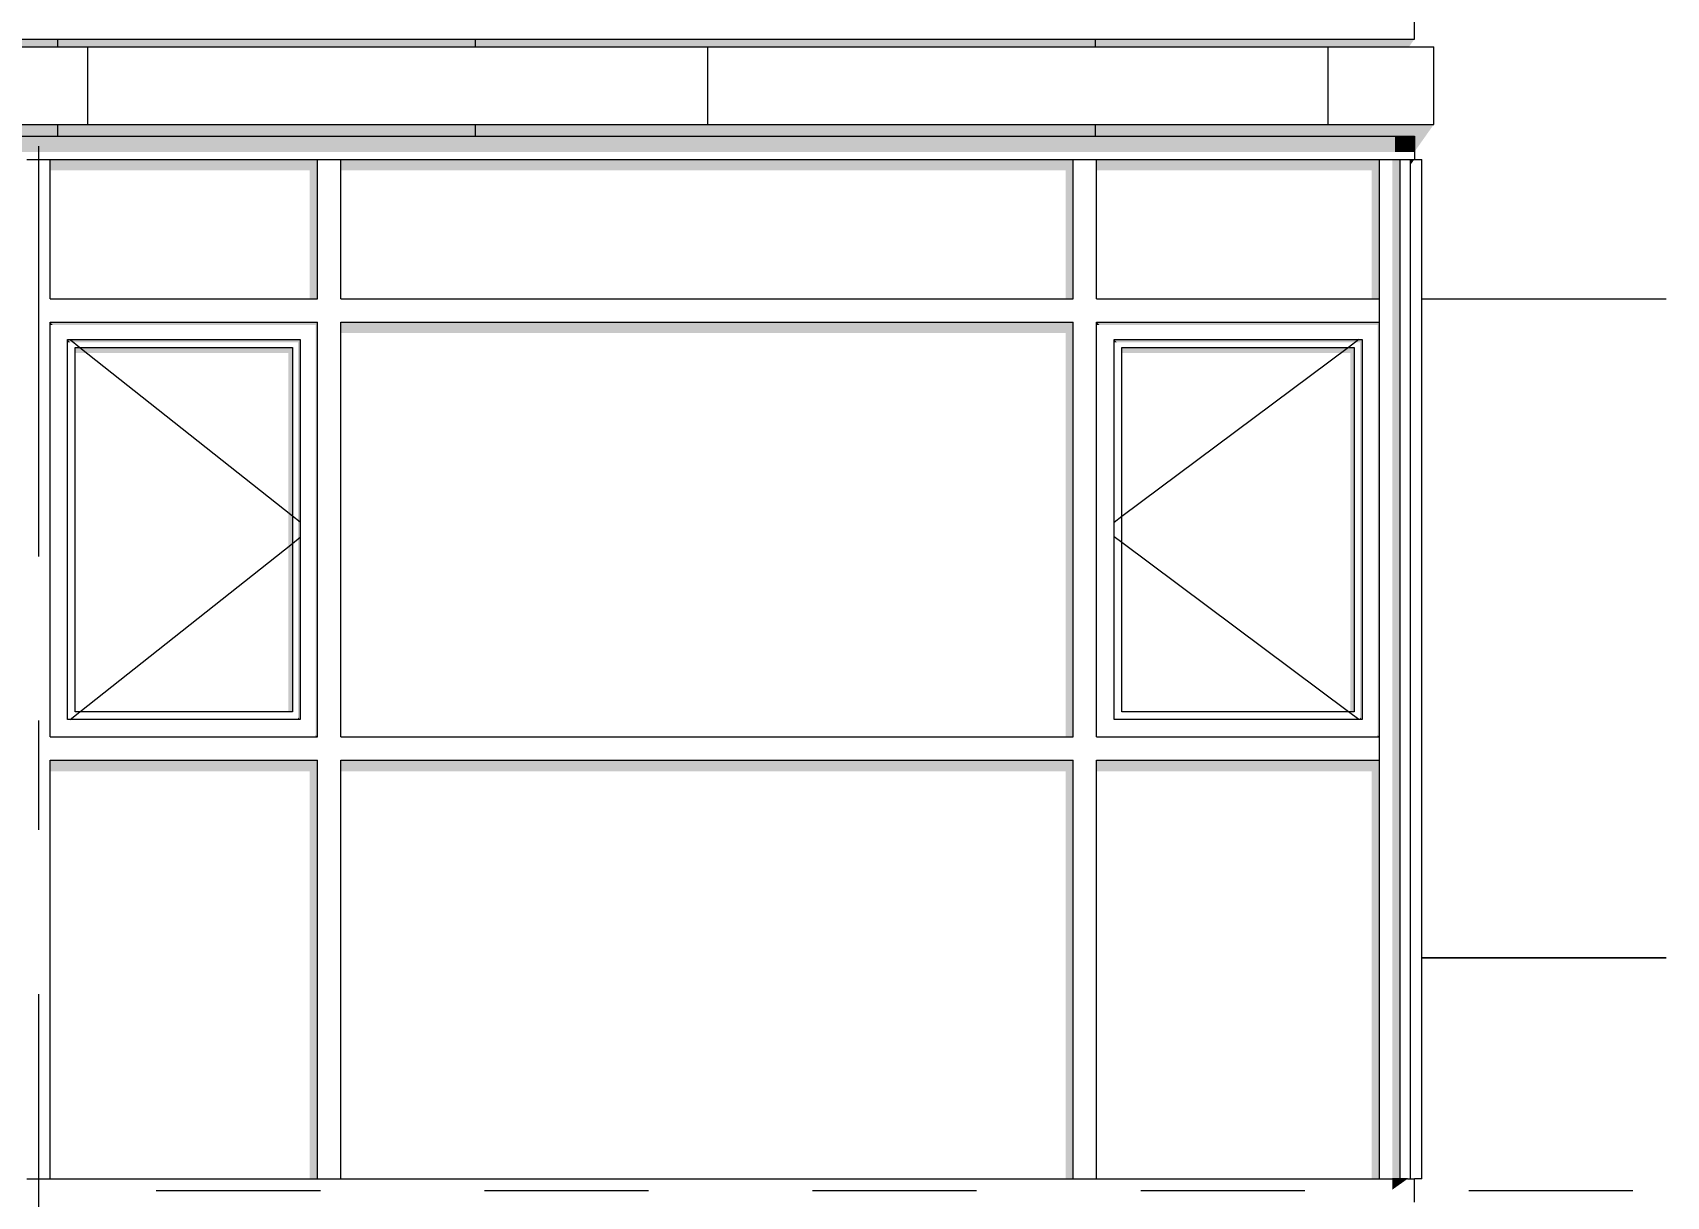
# Model space of a CAD drawing. Header units: millimetres. Extents: x 18162 to 7085488, y 72188 to 247925.
# Drawn here: x 5816994 to 5821209, y 112369 to 115371 of the extents above; entities that cross this region are included whole.
import ezdxf
from ezdxf.enums import TextEntityAlignment as Align

# ---------------------------------------------------------------- set-up
doc = ezdxf.new("R2010")
doc.units = ezdxf.units.MM
doc.header["$MEASUREMENT"] = 0
doc.linetypes.add('Dashed', pattern=[423.333333, 211.666667, -211.666667])
doc.linetypes.add('Double Dashed', pattern=[1093.611073, 529.166651, -211.666656, 141.111112, -211.666656])
for name, color, linetype in [('Finish - Wall', 7, 'Continuous'), ('Structural - Bearing', 7, 'Continuous'), ('Structural - Grid', 7, 'Continuous')]:
    doc.layers.add(name, color=color, linetype=linetype)
doc.styles.add('GENERATED_STYLE_3', font='', dxfattribs={"width": 0.8})
doc.styles.get('GENERATED_STYLE_3').set_extended_font_data('ISOCPEUR MON')
doc.dimstyles.new('GENERATED_STYLE__19', dxfattribs={"dimtxt": 440.00001, "dimasz": 228, "dimexe": 0.18, "dimexo": 31028.935828, "dimgap": 0, "dimtad": 1, "dimdec": 0, "dimzin": 0, "dimdsep": 46, "dimtxsty": 'GENERATED_STYLE_3', "dimblk": 'ARROWHEAD_2', "dimblk1": 'ARROWHEAD_2', "dimblk2": 'ARROWHEAD_2', "dimcen": 0.09, "dimclrd": 13, "dimclre": 13, "dimclrt": 13, "dimadec": 0, "dimazin": 0, "dimtfac": 1, "dimtdec": 4, "dimtmove": 0, "dimatfit": 3, "dimfxl": 1, "dimtolj": 1, "dimtzin": 0, "dimarcsym": 0})
doc.dimstyles.new('GENERATED_STYLE__20', dxfattribs={"dimtxt": 440.00001, "dimasz": 228, "dimexe": 0.18, "dimexo": 31229.618294, "dimgap": 0, "dimtad": 1, "dimdec": 0, "dimzin": 0, "dimdsep": 46, "dimtxsty": 'GENERATED_STYLE_3', "dimblk": 'ARROWHEAD_2', "dimblk1": 'ARROWHEAD_2', "dimblk2": 'ARROWHEAD_2', "dimcen": 0.09, "dimclrd": 13, "dimclre": 13, "dimclrt": 13, "dimadec": 0, "dimazin": 0, "dimtfac": 1, "dimtdec": 4, "dimtmove": 0, "dimatfit": 3, "dimfxl": 1, "dimtolj": 1, "dimtzin": 0, "dimarcsym": 0})

# ---------------------------------------------------------------- blocks, each defined once
blk = doc.blocks.new('*X2296', base_point=(5785635.3, 106384.1))
at = {"layer": 'Structural - Bearing', "color": 8, "linetype": 'Continuous', "lineweight": 13}
for p, q in [((5818135.3, 115354.1), (5818135.3, 115334.1)), ((5819735.3, 115354.1), (5819735.3, 115334.1))]:
    blk.add_line(p, q, dxfattribs=at)
blk = doc.blocks.new('*X2330', base_point=(5785635.3, 106384.1))
at = {"layer": 'Structural - Bearing', "color": 7, "linetype": 'Continuous', "lineweight": 9}
for p, q in [((5817135.3, 115334.1), (5817135.3, 115134.1)), ((5818735.3, 115334.1), (5818735.3, 115134.1)), ((5820335.3, 115334.1), (5820335.3, 115134.1))]:
    blk.add_line(p, q, dxfattribs=at)
blk = doc.blocks.new('*X2481', base_point=(5785635.3, 106384.1))
at = {"layer": 'Structural - Bearing', "color": 8, "linetype": 'Continuous', "lineweight": 13}
for p, q in [((5818135.3, 115134.1), (5818135.3, 115104.1)), ((5819735.3, 115134.1), (5819735.3, 115104.1)), ((5820578.3, 114684.1), (5820835.3, 114684.1)), ((5820835.3, 114684.1), (5821208.8, 114684.1)), ((5820578.3, 112984.1), (5820835.3, 112984.1)), ((5820835.3, 112984.1), (5820578.3, 112984.1)), ((5821208.8, 112984.1), (5820835.3, 112984.1)), ((5820835.3, 112984.1), (5821208.8, 112984.1))]:
    blk.add_line(p, q, dxfattribs=at)
blk = doc.blocks.new('*D2596', base_point=(5785635.3, 106384.1))
at = {"color": 13, "linetype": 'Continuous', "lineweight": 13}
for p, q in [((5838478.4, 112334.1), (5838478.4, 115134.1)), ((5838703.4, 112334.1), (5837187.8, 112334.1)), ((5838478.4, 112134.1), (5838478.4, 112334.1))]:
    blk.add_line(p, q, dxfattribs=at)
at = {"color": 12, "linetype": 'Continuous', "lineweight": 35}
for p, q in [((5838328.4, 112420.7), (5838628.4, 112247.5)), ((5838328.4, 112220.7), (5838628.4, 112047.5))]:
    blk.add_line(p, q, dxfattribs=at)
blk = doc.blocks.new('ARROWHEAD_2')
at = {"color": 0, "linetype": 'Continuous', "lineweight": 0}
for p, q in [((-0.378, -0.655), (0.378, 0.655)), ((0, 0), (-1, 0))]:
    blk.add_line(p, q, dxfattribs=at)
blk = doc.blocks.new('*D2597', base_point=(5785635.3, 106384.1))
at = {"color": 12, "linetype": 'Continuous', "lineweight": 35}
for p, q in [((5838328.4, 115220.7), (5838628.4, 115047.5)), ((5838328.4, 112420.7), (5838628.4, 112247.5))]:
    blk.add_line(p, q, dxfattribs=at)
at = {"color": 13, "linetype": 'Continuous', "lineweight": 13}
for p, q in [((5838703.4, 115134.1), (5837187.8, 115134.1)), ((5838478.4, 112334.1), (5838478.4, 115134.1))]:
    blk.add_line(p, q, dxfattribs=at)
at = {"color": 13, "lineweight": 13, "char_height": 440, "attachment_point": 7, "rotation": 90, "style": 'GENERATED_STYLE_3'}
for s, insert in [('\\A1;{\\pql;\\fISOCPEUR MON|b0|i0|c0|p0;\\W0.800000;2,800}', (5838605.9, 113549.6)), ('\\A1;{\\pql;\\fISOCPEUR MON|b0|i0|c0|p0;\\W0.800000;200}', (5838518.1, 112420.8))]:
    blk.add_mtext(s, dxfattribs=dict(at, insert=insert))
blk = doc.blocks.new('*D2598', base_point=(5785635.3, 106384.1))
at = {"color": 13, "linetype": 'Continuous', "lineweight": 13}
for p, q in [((5838478.4, 115334.1), (5838478.4, 118134.1)), ((5838703.4, 115334.1), (5837187.8, 115334.1)), ((5838478.4, 115134.1), (5838478.4, 115334.1)), ((5838703.4, 115134.1), (5837187.8, 115134.1))]:
    blk.add_line(p, q, dxfattribs=at)
at = {"color": 12, "linetype": 'Continuous', "lineweight": 35}
for p, q in [((5838328.4, 115420.7), (5838628.4, 115247.5)), ((5838328.4, 115220.7), (5838628.4, 115047.5))]:
    blk.add_line(p, q, dxfattribs=at)
blk = doc.blocks.new('*D2599', base_point=(5785635.3, 106384.1))
at = {"color": 12, "linetype": 'Continuous', "lineweight": 35}
for p, q in [((5838328.4, 118220.7), (5838628.4, 118047.5)), ((5838328.4, 115420.7), (5838628.4, 115247.5))]:
    blk.add_line(p, q, dxfattribs=at)
at = {"color": 13, "linetype": 'Continuous', "lineweight": 13}
for p, q in [((5838703.4, 118134.1), (5837187.8, 118134.1)), ((5838478.4, 115334.1), (5838478.4, 118134.1))]:
    blk.add_line(p, q, dxfattribs=at)
at = {"color": 13, "lineweight": 13, "char_height": 440, "attachment_point": 7, "rotation": 90, "style": 'GENERATED_STYLE_3'}
for s, insert in [('\\A1;{\\pql;\\fISOCPEUR MON|b0|i0|c0|p0;\\W0.800000;2,800}', (5838605.9, 116549.6)), ('\\A1;{\\pql;\\fISOCPEUR MON|b0|i0|c0|p0;\\W0.800000;200}', (5838518.1, 115420.8))]:
    blk.add_mtext(s, dxfattribs=dict(at, insert=insert))
blk = doc.blocks.new('Standard grid marker[376]_3', base_point=(5817008.8, 166384.1))
at = {"layer": 'Structural - Grid', "color": 13, "linetype": 'Double Dashed', "lineweight": 13, "ltscale": 2}
blk.add_line((5817008.8, 165384.1), (5817008.8, 100884.1), dxfattribs=at)
at = {"layer": 'Structural - Grid', "color": 13, "lineweight": 13, "style": 'GENERATED_STYLE_3'}
blk.add_attdef('AC_MarkerText_1', text='', height=500, rotation=360, dxfattribs=at).set_placement((5817008.8, 99534.1), align=Align.TOP_CENTER)

msp = doc.modelspace()

# ---------------------------------------------------------------- hatches: boundary and pattern name
at = {"layer": 'Finish - Wall', "linetype": 'Continuous', "lineweight": 0}
for points in [[(5816258.8, 115104.1), (5816258.8, 115063.4), (5817008.8, 115063.4), (5817008.8, 115104.1)], [(5817008.8, 115104.1), (5817008.8, 115063.4), (5817758.8, 115063.4), (5817758.8, 115104.1)], [(5817758.8, 115104.1), (5817758.8, 115063.4), (5819708.8, 115063.4), (5819708.8, 115104.1)], [(5820508.8, 115104.1), (5819708.8, 115104.1), (5819708.8, 115063.4), (5820508.8, 115063.4)], [(5820508.8, 115104.1), (5820508.8, 115063.4), (5820558.8, 115063.4), (5820558.8, 115104.1)], [(5817038.8, 115044.1), (5817038.8, 115015.8), (5817708.8, 115015.8), (5817708.8, 114684.1), (5817728.8, 114684.1), (5817728.8, 115044.1)], [(5819678.8, 115044.1), (5817788.8, 115044.1), (5817788.8, 115015.8), (5819658.8, 115015.8), (5819658.8, 114684.1), (5819678.8, 114684.1)], [(5819738.8, 115044.1), (5819738.8, 115015.8), (5820448.8, 115015.8), (5820448.8, 114684.1), (5820468.8, 114684.1), (5820468.8, 115044.1)], [(5820521.8, 115044.1), (5820502.3, 115044.1), (5820502.3, 114654.1), (5820521.8, 114654.1)], [(5820548.8, 115044.1), (5820548.8, 115033.4), (5820550, 115031.6), (5820558.8, 115044.1)], [(5820521.8, 114654.1), (5820502.3, 114654.1), (5820502.3, 113524.1), (5820521.8, 113524.1)], [(5817728.8, 114624.1), (5817038.8, 114624.1), (5817045.9, 114617), (5817721.8, 114617)], [(5817045.9, 114617), (5817038.8, 114624.1), (5817038.8, 114617)], [(5817721.8, 114617), (5817723.8, 114617), (5817723.8, 113559.1), (5817728.8, 113554.1), (5817728.8, 114624.1)], [(5819678.8, 114624.1), (5817788.8, 114624.1), (5817788.8, 114595.8), (5819658.8, 114595.8), (5819658.8, 113554.1), (5819678.8, 113554.1)], [(5820468.8, 114624.1), (5819738.8, 114624.1), (5819745.9, 114617), (5820461.8, 114617)], [(5819738.8, 114624.1), (5819738.8, 114617), (5819745.9, 114617)], [(5820468.8, 114624.1), (5820461.8, 114617), (5820463.8, 114617), (5820463.8, 113559.1), (5820468.8, 113554.1)], [(5817083.8, 114572), (5817090.9, 114572), (5817083.8, 114579.1)], [(5817083.8, 114579.1), (5817090.9, 114572), (5817676.8, 114572), (5817683.8, 114579.1)], [(5817676.8, 114572), (5817678.8, 114572), (5817678.8, 113604.1), (5817683.8, 113599.1), (5817683.8, 114579.1)], [(5819783.8, 114572), (5819790.9, 114572), (5819783.8, 114579.1)], [(5819783.8, 114579.1), (5819790.9, 114572), (5820416.8, 114572), (5820423.8, 114579.1)], [(5820416.8, 114572), (5820418.8, 114572), (5820418.8, 113604.1), (5820423.8, 113599.1), (5820423.8, 114579.1)], [(5817663.8, 114559.1), (5817103.8, 114559.1), (5817103.8, 114544.9), (5817653.8, 114544.9), (5817653.8, 113619.1), (5817663.8, 113619.1)], [(5819803.8, 114544.9), (5820393.8, 114544.9), (5820393.8, 113619.1), (5820403.8, 113619.1), (5820403.8, 114559.1), (5819803.8, 114559.1)], [(5817678.8, 113599.1), (5817683.8, 113599.1), (5817678.8, 113604.1)], [(5820418.8, 113599.1), (5820423.8, 113599.1), (5820418.8, 113604.1)], [(5817723.8, 113554.1), (5817728.8, 113554.1), (5817723.8, 113559.1)], [(5820463.8, 113554.1), (5820468.8, 113554.1), (5820463.8, 113559.1)], [(5820521.8, 113524.1), (5820502.3, 113524.1), (5820502.3, 112414.1), (5820521.8, 112414.1)], [(5817728.8, 113494.1), (5817038.8, 113494.1), (5817038.8, 113465.8), (5817708.8, 113465.8), (5817708.8, 112414.1), (5817728.8, 112414.1)], [(5817788.8, 113494.1), (5817788.8, 113465.8), (5819658.8, 113465.8), (5819658.8, 112414.1), (5819678.8, 112414.1), (5819678.8, 113494.1)], [(5819738.8, 113494.1), (5819738.8, 113465.8), (5820448.8, 113465.8), (5820448.8, 112414.1), (5820468.8, 112414.1), (5820468.8, 113494.1)], [(5820502.3, 112386.5), (5820508.8, 112391.1), (5820508.8, 112414.1), (5820502.3, 112414.1)], [(5820541.2, 112414.1), (5820508.8, 112414.1), (5820508.8, 112391.1)]]:
    msp.add_hatch(color=49, dxfattribs=at).paths.add_polyline_path(points)
at = {"layer": 'Structural - Bearing', "linetype": 'Continuous', "lineweight": 9}
h = msp.add_hatch(dxfattribs=at)
h.set_pattern_fill('Grid_100x100_0003', style=0, pattern_type=2)
h.set_pattern_definition([(0, (5785635.3, 106384.1), (0, 1000), []), (90, (5785635.3, 106384.1), (-1000, 0), [])])
h.paths.add_polyline_path([(5816958.8, 115334.1), (5817058.8, 115334.1), (5817058.8, 115354.1), (5817008.8, 115354.1), (5816958.8, 115354.1)])
at = {"layer": 'Structural - Bearing', "linetype": 'Continuous', "lineweight": 0}
for points in [[(5816958.8, 115334.1), (5817058.8, 115334.1), (5817058.8, 115354.1), (5817008.8, 115354.1), (5816958.8, 115354.1)], [(5820558.8, 115354.1), (5817058.8, 115354.1), (5817058.8, 115334.1), (5820544.7, 115334.1)], [(5816958.8, 115104.1), (5817008.8, 115104.1), (5817058.8, 115104.1), (5817058.8, 115134.1), (5816958.8, 115134.1)], [(5817058.8, 115104.1), (5820558.8, 115104.1), (5820558.8, 115063.4), (5820608.8, 115134.1), (5817058.8, 115134.1)]]:
    msp.add_hatch(color=49, dxfattribs=at).paths.add_polyline_path(points)
at = {"layer": 'Structural - Bearing', "linetype": 'Continuous', "lineweight": 9}
h = msp.add_hatch(dxfattribs=at)
h.set_pattern_fill('Grid_100x100_0003', style=0, pattern_type=2)
h.set_pattern_definition([(0, (5785635.3, 106384.1), (0, 1000), []), (90, (5785635.3, 106384.1), (-1000, 0), [])])
h.paths.add_polyline_path([(5816958.8, 115104.1), (5817008.8, 115104.1), (5817058.8, 115104.1), (5817058.8, 115134.1), (5816958.8, 115134.1)])

# ---------------------------------------------------------------- linework, layer by layer
at = {"color": 8, "linetype": 'Dashed', "lineweight": 13, "ltscale": 2}
msp.add_line((5800379.4, 112384.1), (5841359.8, 112384.1), dxfattribs=at)
at = {"layer": 'Finish - Wall', "color": 7, "linetype": 'Continuous', "lineweight": 9}
for p, q in [((5820558.8, 115354.1), (5820558.8, 115414.1)), ((5816258.8, 115354.1), (5817008.8, 115354.1)), ((5817008.8, 115354.1), (5817758.8, 115354.1)), ((5817758.8, 115354.1), (5819708.8, 115354.1)), ((5819708.8, 115354.1), (5820508.8, 115354.1)), ((5820508.8, 115354.1), (5820558.8, 115354.1)), ((5816258.8, 115104.1), (5817008.8, 115104.1)), ((5817008.8, 115104.1), (5817758.8, 115104.1)), ((5817758.8, 115104.1), (5819708.8, 115104.1)), ((5819708.8, 115104.1), (5820508.8, 115104.1)), ((5820508.8, 115104.1), (5820558.8, 115104.1)), ((5820558.8, 115104.1), (5820558.8, 115044.1)), ((5816978.8, 115044.1), (5817008.8, 115044.1)), ((5817008.8, 115044.1), (5817038.8, 115044.1)), ((5817038.8, 115044.1), (5817728.8, 115044.1)), ((5817038.8, 114684.1), (5817038.8, 115044.1)), ((5817728.8, 115044.1), (5817758.8, 115044.1)), ((5817728.8, 114684.1), (5817728.8, 115044.1)), ((5817758.8, 115044.1), (5817788.8, 115044.1)), ((5817788.8, 115044.1), (5819678.8, 115044.1)), ((5817788.8, 114684.1), (5817788.8, 115044.1)), ((5819678.8, 115044.1), (5819708.8, 115044.1)), ((5819678.8, 114684.1), (5819678.8, 115044.1)), ((5819708.8, 115044.1), (5819738.8, 115044.1)), ((5819738.8, 115044.1), (5820468.8, 115044.1)), ((5819738.8, 114684.1), (5819738.8, 115044.1)), ((5820468.8, 115044.1), (5820502.3, 115044.1)), ((5820468.8, 114684.1), (5820468.8, 115044.1)), ((5820502.3, 115044.1), (5820521.8, 115044.1)), ((5820521.8, 115044.1), (5820541.2, 115044.1)), ((5820521.8, 114654.1), (5820521.8, 115044.1)), ((5820541.2, 115044.1), (5820548.8, 115044.1)), ((5820548.8, 115044.1), (5820558.8, 115044.1)), ((5820548.8, 114654.1), (5820548.8, 115044.1)), ((5820558.8, 115044.1), (5820578.3, 115044.1)), ((5820578.3, 114654.1), (5820578.3, 115044.1)), ((5817038.8, 114684.1), (5817728.8, 114684.1)), ((5817788.8, 114684.1), (5819678.8, 114684.1)), ((5819738.8, 114684.1), (5820468.8, 114684.1)), ((5820468.8, 114654.1), (5820468.8, 114684.1)), ((5820468.8, 114624.1), (5820468.8, 114654.1)), ((5820521.8, 113524.1), (5820521.8, 114654.1)), ((5820548.8, 113524.1), (5820548.8, 114654.1)), ((5820578.3, 113524.1), (5820578.3, 114654.1)), ((5817038.8, 113554.1), (5817038.8, 114624.1)), ((5817038.8, 114624.1), (5817728.8, 114624.1)), ((5817728.8, 113554.1), (5817728.8, 114624.1)), ((5817788.8, 113554.1), (5817788.8, 114624.1)), ((5817788.8, 114624.1), (5819678.8, 114624.1)), ((5819678.8, 113554.1), (5819678.8, 114624.1)), ((5819738.8, 113554.1), (5819738.8, 114624.1)), ((5819738.8, 114624.1), (5820468.8, 114624.1)), ((5820468.8, 113554.1), (5820468.8, 114624.1)), ((5817083.8, 113599.1), (5817083.8, 114579.1)), ((5817083.8, 114579.1), (5817683.8, 114579.1)), ((5817090.4, 114579.1), (5817115.6, 114559.1)), ((5817683.8, 114579.1), (5817683.8, 113599.1)), ((5819783.8, 113599.1), (5819783.8, 114579.1)), ((5819783.8, 114579.1), (5820423.8, 114579.1)), ((5820415.3, 114579.1), (5820388.5, 114559.1)), ((5820423.8, 114579.1), (5820423.8, 113599.1)), ((5817103.8, 114559.1), (5817663.8, 114559.1)), ((5817103.8, 113619.1), (5817103.8, 114559.1)), ((5817115.6, 114559.1), (5817663.8, 114124.7)), ((5817663.8, 114559.1), (5817663.8, 113619.1)), ((5819803.8, 114559.1), (5820403.8, 114559.1)), ((5820388.5, 114559.1), (5819803.8, 114122.7)), ((5819803.8, 113619.1), (5819803.8, 114559.1)), ((5820403.8, 114559.1), (5820403.8, 113619.1)), ((5817663.8, 114124.7), (5817683.8, 114108.9)), ((5819803.8, 114122.7), (5819783.8, 114107.7)), ((5817663.8, 114053.4), (5817683.8, 114069.3)), ((5819803.8, 114055.5), (5819783.8, 114070.4)), ((5817115.6, 113619.1), (5817663.8, 114053.4)), ((5820388.5, 113619.1), (5819803.8, 114055.5)), ((5817683.8, 113599.1), (5817083.8, 113599.1)), ((5817090.4, 113599.1), (5817115.6, 113619.1)), ((5817663.8, 113619.1), (5817103.8, 113619.1)), ((5820423.8, 113599.1), (5819783.8, 113599.1)), ((5820403.8, 113619.1), (5819803.8, 113619.1)), ((5820415.3, 113599.1), (5820388.5, 113619.1)), ((5817038.8, 113554.1), (5817728.8, 113554.1)), ((5817788.8, 113554.1), (5819678.8, 113554.1)), ((5819738.8, 113554.1), (5820468.8, 113554.1)), ((5820468.8, 113524.1), (5820468.8, 113554.1)), ((5820468.8, 113494.1), (5820468.8, 113524.1)), ((5820521.8, 112414.1), (5820521.8, 113524.1)), ((5820548.8, 112414.1), (5820548.8, 113524.1)), ((5820578.3, 112414.1), (5820578.3, 113524.1)), ((5817038.8, 112414.1), (5817038.8, 113494.1)), ((5817038.8, 113494.1), (5817728.8, 113494.1)), ((5817728.8, 112414.1), (5817728.8, 113494.1)), ((5817788.8, 112414.1), (5817788.8, 113494.1)), ((5817788.8, 113494.1), (5819678.8, 113494.1)), ((5819678.8, 112414.1), (5819678.8, 113494.1)), ((5819738.8, 112414.1), (5819738.8, 113494.1)), ((5819738.8, 113494.1), (5820468.8, 113494.1)), ((5820468.8, 112414.1), (5820468.8, 113494.1)), ((5816978.8, 112414.1), (5817008.8, 112414.1)), ((5817008.8, 112414.1), (5817038.8, 112414.1)), ((5817038.8, 112414.1), (5817728.8, 112414.1)), ((5817728.8, 112414.1), (5817758.8, 112414.1)), ((5817758.8, 112414.1), (5817788.8, 112414.1)), ((5817788.8, 112414.1), (5819678.8, 112414.1)), ((5819678.8, 112414.1), (5819708.8, 112414.1)), ((5819708.8, 112414.1), (5819738.8, 112414.1)), ((5819738.8, 112414.1), (5820468.8, 112414.1)), ((5820468.8, 112414.1), (5820502.3, 112414.1)), ((5820521.8, 112414.1), (5820502.3, 112414.1)), ((5820541.2, 112414.1), (5820521.8, 112414.1)), ((5820541.2, 112414.1), (5820548.8, 112414.1)), ((5820548.8, 112414.1), (5820558.8, 112414.1)), ((5820558.8, 112354.1), (5820558.8, 112414.1)), ((5820578.3, 112414.1), (5820558.8, 112414.1))]:
    msp.add_line(p, q, dxfattribs=at)
at = {"layer": 'Structural - Bearing', "color": 7, "linetype": 'Continuous', "lineweight": 13}
for p, q in [((5813408.8, 115334.1), (5820608.8, 115334.1)), ((5817058.8, 115334.1), (5817058.8, 115354.1)), ((5820608.8, 115134.1), (5820608.8, 115334.1)), ((5813408.8, 115134.1), (5820608.8, 115134.1)), ((5817058.8, 115104.1), (5817058.8, 115134.1))]:
    msp.add_line(p, q, dxfattribs=at)

# ---------------------------------------------------------------- block references
at = {"layer": 'Structural - Bearing', "lineweight": 0}
for name in ['*X2296', '*X2330', '*X2481']:
    msp.add_blockref(name, (5785635.3, 106384.1), dxfattribs=at)
at = {"layer": 'Structural - Grid', "color": 13, "linetype": 'Continuous', "lineweight": 13}
msp.add_blockref('Standard grid marker[376]_3', (5817008.8, 166384.1), dxfattribs=at)

# ---------------------------------------------------------------- dimensions: what is measured, and where the dimension line sits
at = {"color": 13, "linetype": 'Continuous', "lineweight": 13}
for base, p1, p2, dimstyle, picture, middle in [((5838478.4, 118134.1), (5805483.8, 115334.1), (5805483.8, 118134.1), 'GENERATED_STYLE__19', '*D2599', (5838170.4, 117286.7)), ((5838478.4, 115334.1), (5805483.8, 115134.1), (5805483.8, 115334.1), 'GENERATED_STYLE__19', '*D2598', (5838170.4, 115923)), ((5838478.4, 115134.1), (5805383.5, 112334.1), (5805483.8, 115134.1), 'GENERATED_STYLE__19', '*D2597', (5838170.4, 114286.7)), ((5838478.4, 112334.1), (5805383.5, 112134.1), (5805383.5, 112334.1), 'GENERATED_STYLE__20', '*D2596', (5838170.4, 112923))]:
    dim = msp.add_linear_dim(base=base, p1=p1, p2=p2, angle=90, dimstyle=dimstyle, dxfattribs=at)
    dim.commit()
    dim.dimension.update_dxf_attribs({"geometry": picture, "text_midpoint": middle, "dimtype": 160, "text_rotation": 90})

doc.saveas('drawing.dxf')
